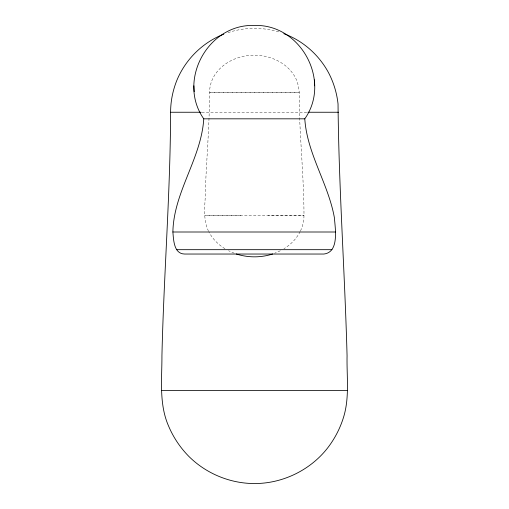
<?xml version="1.0" encoding="UTF-8"?>
<svg xmlns="http://www.w3.org/2000/svg" width="509" height="509" viewBox="0 0 509 509"><rect width="100%" height="100%" fill="white"/><g stroke="black" fill="none" stroke-linecap="round" stroke-linejoin="round"><path stroke-width="0.38" stroke-dasharray="2.54 1.91" d="M300.526 230.876C302.728 226.136 303.962 220.963 303.994 215.727C303.911 184.856 301.303 154.074 299.884 123.254C297.867 108.557 302.161 92.695 295.964 78.742C288.457 63.358 270.922 55.157 254.322 55.214C236.564 55.055 217.47 64.7 211.286 82.14C210.204 85.442 209.6 88.884 209.568 92.364C209.517 123.229 206.947 154.017 205.566 184.831C206.139 200.037 201.679 216.42 208.327 230.812M300.183 231.506C296.588 238.67 290.766 244.632 283.92 248.748M280.325 250.772L274.625 253.253M228.019 32.678C244.339 27.098 262.364 27.028 278.868 31.921M201.863 112.247L307.137 112.247M240.776 215.657L204.834 215.657L303.994 215.727L268.058 215.721M234.248 253.227L228.554 250.74M224.953 248.704C218.1 244.574 212.272 238.613 208.671 231.442M209.746 92.364L299.114 92.428L209.746 92.364"/><path stroke-width="0.76" d="M223.788 34.192C202.779 42.304 185.581 59.356 176.947 80.129C172.831 90.322 170.598 101.246 170.61 112.247C170.35 193.515 163.809 274.586 161.932 355.804C162.015 379.269 158.846 404 168.625 426.167C173.372 437.384 180.224 447.646 188.775 456.325C206.018 473.561 230.119 483.544 254.5 483.55C281.954 483.595 308.976 470.819 326.352 449.568C334.006 440.094 339.827 429.208 343.448 417.577C349.747 397.58 346.623 376.367 347.068 355.804C344.816 271.851 338.797 188.018 338.04 104.021C336.875 93.083 333.643 82.42 328.528 72.679C318.933 54.889 302.855 40.58 283.806 33.689M172.888 232.002C173.62 192.052 201.316 158.477 203.759 118.826C176.954 80.848 207.825 23.796 254.277 25.45C300.724 23.796 331.594 80.848 304.789 118.826C307.061 153.775 328.394 183.743 334.413 217.852C335.145 228.395 339.478 252.273 323.851 254.036L184.697 254.036C173.817 253.915 173.588 239.987 172.888 232.002L335.666 232.002M272.69 253.985C260.913 257.796 247.959 257.783 236.189 253.959M170.56 112.247L201.087 112.247M307.913 112.247L338.44 112.247M203.759 118.826L304.789 118.826M176.578 249.677L331.976 249.677M161.55 390.6L347.45 390.6M314.346 79.888L314.632 85.786M193.916 85.786L194.209 91.703"/></g></svg>
